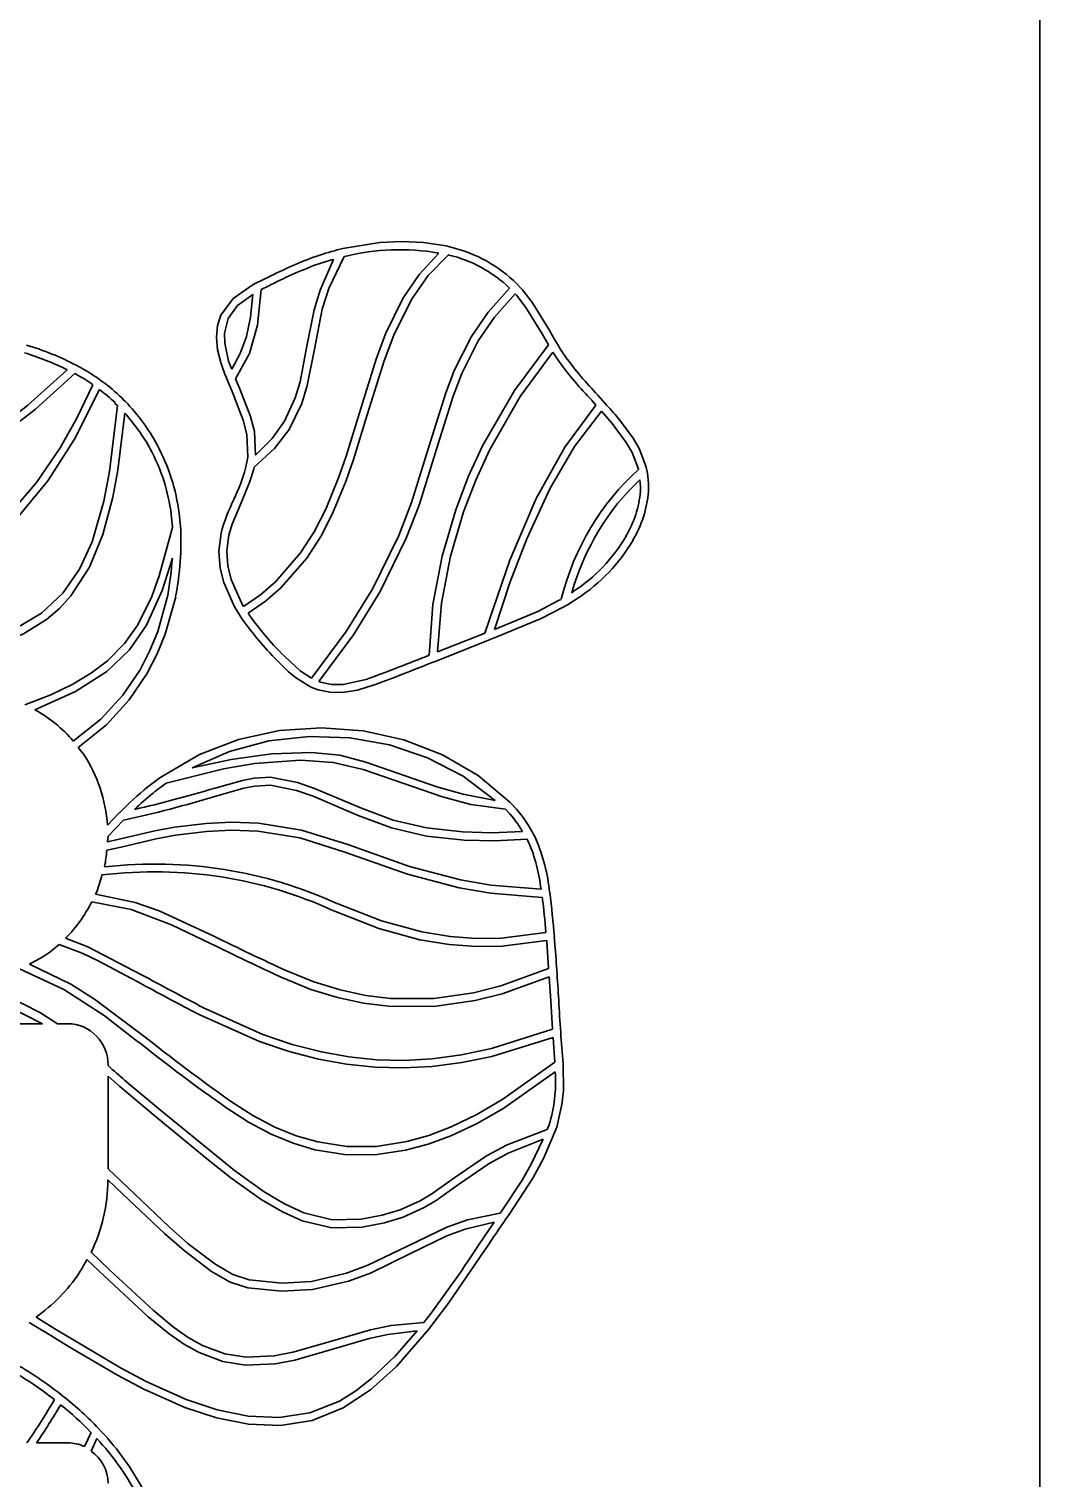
# Model space of a CAD drawing. Extents: x 291 to 828, y 188 to 662.
# Drawn here: x 572.95 to 582.67, y 323.31 to 337.23 of the extents above; entities that cross this region are included whole.
import ezdxf

# ---------------------------------------------------------------- set-up
doc = ezdxf.new("R2010")
doc.units = 0

msp = doc.modelspace()

# ---------------------------------------------------------------- linework, layer by layer
at = {"color": 7, "lineweight": 35}
msp.add_line((582.67, 294.081), (582.67, 359.841), dxfattribs=at)
msp.add_line((582.67, 294.081), (582.67, 359.841), dxfattribs=at)
at = {"color": 7, "lineweight": 35, "ltscale": 0.001386}
msp.add_line((575.97, 335.121), (575.916, 335.108), dxfattribs=at)
at = {"color": 7, "lineweight": 35, "ltscale": 0.000146001}
msp.add_line((575.982, 335.045), (575.988, 335.046), dxfattribs=at)
at = {"color": 7, "lineweight": 35, "ltscale": 0.00118}
msp.add_line((577.007, 335.135), (576.961, 335.146), dxfattribs=at)
at = {"color": 7, "lineweight": 35, "ltscale": 0.000101963}
msp.add_line((576.985, 335.061), (576.989, 335.06), dxfattribs=at)
at = {"color": 7, "lineweight": 35, "ltscale": 0.003108}
msp.add_line((575.219, 334.83), (575.108, 334.775), dxfattribs=at)
at = {"color": 7, "lineweight": 35, "ltscale": 0.001899}
msp.add_line((575.185, 334.728), (575.253, 334.761), dxfattribs=at)
at = {"color": 7, "lineweight": 35, "ltscale": 0.000962226}
msp.add_line((577.669, 334.754), (577.642, 334.782), dxfattribs=at)
at = {"color": 7, "lineweight": 35, "ltscale": 0.001025}
msp.add_line((577.696, 334.724), (577.669, 334.754), dxfattribs=at)
at = {"color": 7, "lineweight": 35, "ltscale": 0.00043474}
msp.add_line((577.627, 334.686), (577.638, 334.673), dxfattribs=at)
at = {"color": 7, "lineweight": 35, "ltscale": 0.002979}
msp.add_line((578.011, 334.237), (577.951, 334.34), dxfattribs=at)
at = {"color": 7, "lineweight": 35, "ltscale": 0.003011}
msp.add_line((577.884, 334.301), (577.945, 334.197), dxfattribs=at)
at = {"color": 7, "lineweight": 35, "ltscale": 2.53957e-05}
msp.add_line((577.945, 334.197), (577.946, 334.197), dxfattribs=at)
at = {"color": 7, "lineweight": 35, "ltscale": 0.00099994}
msp.add_line((578.032, 334.203), (578.011, 334.237), dxfattribs=at)
at = {"color": 7, "lineweight": 35, "ltscale": 0.002597}
msp.add_line((577.989, 334.127), (578.045, 334.04), dxfattribs=at)
at = {"color": 7, "lineweight": 35, "ltscale": 0.000339397}
msp.add_line((573.394, 333.92), (573.406, 333.913), dxfattribs=at)
at = {"color": 7, "lineweight": 35, "ltscale": 0.001021}
msp.add_line((573.443, 333.981), (573.407, 334), dxfattribs=at)
at = {"color": 7, "lineweight": 35, "ltscale": 0.002102}
msp.add_line((574.902, 333.961), (574.872, 334.04), dxfattribs=at)
at = {"color": 7, "lineweight": 35, "ltscale": 0.001011}
msp.add_line((573.648, 333.851), (573.615, 333.875), dxfattribs=at)
at = {"color": 7, "lineweight": 35, "ltscale": 0.003267}
msp.add_line((574.854, 333.869), (574.905, 333.749), dxfattribs=at)
at = {"color": 7, "lineweight": 35, "ltscale": 0.002468}
msp.add_line((574.976, 333.779), (574.937, 333.87), dxfattribs=at)
at = {"color": 7, "lineweight": 35, "ltscale": 0.000183126}
msp.add_line((573.78, 333.641), (573.778, 333.634), dxfattribs=at)
at = {"color": 7, "lineweight": 35, "ltscale": 0.000848121}
msp.add_line((573.778, 333.634), (573.805, 333.613), dxfattribs=at)
at = {"color": 7, "lineweight": 35, "ltscale": 0.000505527}
msp.add_line((573.862, 333.669), (573.848, 333.683), dxfattribs=at)
at = {"color": 7, "lineweight": 35, "ltscale": 6.97412e-05}
msp.add_line((573.862, 333.666), (573.862, 333.669), dxfattribs=at)
at = {"color": 7, "lineweight": 35, "ltscale": 0.00053904}
msp.add_line((573.879, 333.652), (573.862, 333.666), dxfattribs=at)
at = {"color": 7, "lineweight": 35, "ltscale": 0.001452}
msp.add_line((578.363, 333.66), (578.402, 333.617), dxfattribs=at)
at = {"color": 7, "lineweight": 35, "ltscale": 0.002554}
msp.add_line((578.489, 333.637), (578.42, 333.712), dxfattribs=at)
at = {"color": 7, "lineweight": 35, "ltscale": 0.003963}
msp.add_line((578.454, 333.559), (578.558, 333.44), dxfattribs=at)
at = {"color": 7, "lineweight": 35, "ltscale": 0.001202}
msp.add_line((575.055, 333.117), (575.048, 333.069), dxfattribs=at)
at = {"color": 7, "lineweight": 35, "ltscale": 0.001508}
msp.add_line((575.048, 333.069), (575.035, 333.01), dxfattribs=at)
at = {"color": 7, "lineweight": 35, "ltscale": 0.000701906}
msp.add_line((575.11, 332.993), (575.116, 333.02), dxfattribs=at)
at = {"color": 7, "lineweight": 35, "ltscale": 0.000145151}
msp.add_line((578.81, 333.002), (578.811, 332.997), dxfattribs=at)
at = {"color": 7, "lineweight": 35, "ltscale": 0.00112}
msp.add_line((578.894, 332.976), (578.885, 333.02), dxfattribs=at)
at = {"color": 7, "lineweight": 35, "ltscale": 0.001656}
msp.add_line((578.824, 332.9), (578.83, 332.834), dxfattribs=at)
at = {"color": 7, "lineweight": 35, "ltscale": 0.001172}
msp.add_line((578.906, 332.785), (578.907, 332.831), dxfattribs=at)
at = {"color": 7, "lineweight": 35, "ltscale": 6.8817e-05}
msp.add_line((578.907, 332.831), (578.907, 332.834), dxfattribs=at)
at = {"color": 7, "lineweight": 35, "ltscale": 0.002995}
msp.add_line((574.32, 332.566), (574.332, 332.447), dxfattribs=at)
at = {"color": 7, "lineweight": 35, "ltscale": 0.003037}
msp.add_line((574.409, 332.453), (574.397, 332.574), dxfattribs=at)
at = {"color": 7, "lineweight": 35, "ltscale": 0.000173187}
msp.add_line((574.332, 332.447), (574.332, 332.44), dxfattribs=at)
at = {"color": 7, "lineweight": 35, "ltscale": 0.000442276}
msp.add_line((578.183, 331.824), (578.168, 331.814), dxfattribs=at)
at = {"color": 7, "lineweight": 35, "ltscale": 0.001736}
msp.add_line((574.929, 331.678), (574.965, 331.618), dxfattribs=at)
at = {"color": 7, "lineweight": 35, "ltscale": 0.00096837}
msp.add_line((575.016, 331.682), (574.996, 331.716), dxfattribs=at)
at = {"color": 7, "lineweight": 35, "ltscale": 0.000653156}
msp.add_line((578.066, 331.75), (578.043, 331.738), dxfattribs=at)
at = {"color": 7, "lineweight": 35, "ltscale": 0.001364}
msp.add_line((578.082, 331.671), (578.129, 331.698), dxfattribs=at)
at = {"color": 7, "lineweight": 35, "ltscale": 0.00291}
msp.add_line((578.129, 331.698), (578.227, 331.761), dxfattribs=at)
at = {"color": 7, "lineweight": 35, "ltscale": 0.0009459}
msp.add_line((574.965, 331.618), (574.985, 331.586), dxfattribs=at)
at = {"color": 7, "lineweight": 35, "ltscale": 0.012041}
msp.add_line((577.327, 331.423), (576.879, 331.246), dxfattribs=at)
at = {"color": 7, "lineweight": 35, "ltscale": 0.000214228}
msp.add_line((577.335, 331.426), (577.327, 331.423), dxfattribs=at)
at = {"color": 7, "lineweight": 35, "ltscale": 0.013129}
msp.add_line((576.867, 331.158), (577.355, 331.351), dxfattribs=at)
at = {"color": 7, "lineweight": 35, "ltscale": 0.002537}
msp.add_line((577.355, 331.351), (577.449, 331.389), dxfattribs=at)
at = {"color": 7, "lineweight": 35, "ltscale": 0.001036}
msp.add_line((576.828, 331.143), (576.867, 331.158), dxfattribs=at)
at = {"color": 7, "lineweight": 35, "ltscale": 0.001035}
msp.add_line((575.635, 330.922), (575.672, 330.904), dxfattribs=at)
at = {"color": 7, "lineweight": 35, "ltscale": 0.001615}
msp.add_line((575.672, 330.904), (575.732, 330.881), dxfattribs=at)
at = {"color": 7, "lineweight": 35, "ltscale": 0.000441565}
msp.add_line((575.755, 330.954), (575.739, 330.96), dxfattribs=at)
at = {"color": 7, "lineweight": 35, "ltscale": 0.002039}
msp.add_line((573.477, 330.264), (573.427, 330.328), dxfattribs=at)
at = {"color": 7, "lineweight": 35, "ltscale": 0.002441}
msp.add_line((574.173, 330.008), (574.096, 329.949), dxfattribs=at)
at = {"color": 7, "lineweight": 35, "ltscale": 0.001182}
msp.add_line((574.211, 330.036), (574.173, 330.008), dxfattribs=at)
at = {"color": 7, "lineweight": 35, "ltscale": 0.000896145}
msp.add_line((574.242, 330.055), (574.211, 330.036), dxfattribs=at)
at = {"color": 7, "lineweight": 35, "ltscale": 4.36945e-05}
msp.add_line((574.243, 330.056), (574.242, 330.055), dxfattribs=at)
at = {"color": 7, "lineweight": 35, "ltscale": 0.001194}
msp.add_line((574.219, 329.946), (574.257, 329.975), dxfattribs=at)
at = {"color": 7, "lineweight": 35, "ltscale": 0.000439901}
msp.add_line((574.257, 329.975), (574.272, 329.984), dxfattribs=at)
at = {"color": 7, "lineweight": 35, "ltscale": 0.000762996}
msp.add_line((577.533, 329.735), (577.554, 329.713), dxfattribs=at)
at = {"color": 7, "lineweight": 35, "ltscale": 0.001276}
msp.add_line((577.61, 329.765), (577.574, 329.802), dxfattribs=at)
at = {"color": 7, "lineweight": 35, "ltscale": 0.004111}
msp.add_line((573.821, 329.698), (573.707, 329.579), dxfattribs=at)
at = {"color": 7, "lineweight": 35, "ltscale": 0.005315}
msp.add_line((573.714, 329.476), (573.862, 329.629), dxfattribs=at)
at = {"color": 7, "lineweight": 35, "ltscale": 0.001407}
msp.add_line((573.709, 329.42), (573.714, 329.476), dxfattribs=at)
at = {"color": 7, "lineweight": 35, "ltscale": 0.001043}
msp.add_line((577.824, 329.448), (577.807, 329.486), dxfattribs=at)
at = {"color": 7, "lineweight": 35, "ltscale": 0.003542}
msp.add_line((573.7, 329.339), (573.839, 329.37), dxfattribs=at)
at = {"color": 7, "lineweight": 35, "ltscale": 0.002862}
msp.add_line((573.82, 329.445), (573.709, 329.42), dxfattribs=at)
at = {"color": 7, "lineweight": 35, "ltscale": 0.000787373}
msp.add_line((577.741, 329.445), (577.754, 329.416), dxfattribs=at)
at = {"color": 7, "lineweight": 35, "ltscale": 0.000655791}
msp.add_line((573.592, 328.917), (573.604, 328.94), dxfattribs=at)
at = {"color": 7, "lineweight": 35, "ltscale": 0.000686682}
msp.add_line((578.005, 328.479), (578.002, 328.506), dxfattribs=at)
at = {"color": 7, "lineweight": 35, "ltscale": 0.00025706}
msp.add_line((577.926, 328.472), (577.929, 328.462), dxfattribs=at)
at = {"color": 7, "lineweight": 35, "ltscale": 0.006462}
msp.add_line((577.929, 328.462), (577.946, 328.204), dxfattribs=at)
at = {"color": 7, "lineweight": 35, "ltscale": 0.005767}
msp.add_line((577.952, 328.123), (577.967, 327.893), dxfattribs=at)
at = {"color": 7, "lineweight": 35, "ltscale": 0.006842}
msp.add_line((577.967, 327.893), (577.986, 327.62), dxfattribs=at)
at = {"color": 7, "lineweight": 35, "ltscale": 0.033083}
msp.add_line((573.083, 327.672), (571.759, 327.672), dxfattribs=at)
at = {"color": 7, "lineweight": 35, "ltscale": 0.00248}
msp.add_line((573.325, 327.672), (573.226, 327.672), dxfattribs=at)
at = {"color": 7, "lineweight": 35, "ltscale": 0.005979}
msp.add_line((577.991, 327.541), (578.007, 327.303), dxfattribs=at)
at = {"color": 7, "lineweight": 35, "ltscale": 0.00014267}
msp.add_line((573.713, 327.27), (573.713, 327.276), dxfattribs=at)
at = {"color": 7, "lineweight": 35, "ltscale": 0.003733}
msp.add_line((573.713, 327.167), (573.825, 327.069), dxfattribs=at)
at = {"color": 7, "lineweight": 35, "ltscale": 0.02224}
msp.add_line((573.713, 326.278), (573.713, 327.167), dxfattribs=at)
at = {"color": 7, "lineweight": 35, "ltscale": 0.011121}
msp.add_line((574.216, 326.843), (573.875, 327.128), dxfattribs=at)
at = {"color": 7, "lineweight": 35, "ltscale": 0.011112}
msp.add_line((573.825, 327.069), (574.167, 326.784), dxfattribs=at)
at = {"color": 7, "lineweight": 35, "ltscale": 0.001253}
msp.add_line((577.952, 326.701), (577.933, 326.655), dxfattribs=at)
at = {"color": 7, "lineweight": 35, "ltscale": 0.006665}
msp.add_line((573.906, 326.094), (573.713, 326.278), dxfattribs=at)
at = {"color": 7, "lineweight": 35, "ltscale": 0.004878}
msp.add_line((573.712, 326.173), (573.853, 326.038), dxfattribs=at)
at = {"color": 7, "lineweight": 35, "ltscale": 0.000926634}
msp.add_line((577.504, 325.883), (577.483, 325.853), dxfattribs=at)
at = {"color": 7, "lineweight": 35, "ltscale": 0.006939}
msp.add_line((577.424, 325.765), (577.268, 325.536), dxfattribs=at)
at = {"color": 7, "lineweight": 35, "ltscale": 0.006258}
msp.add_line((573.731, 325.303), (573.549, 325.476), dxfattribs=at)
at = {"color": 7, "lineweight": 35, "ltscale": 0.005781}
msp.add_line((573.51, 325.407), (573.678, 325.248), dxfattribs=at)
at = {"color": 7, "lineweight": 35, "ltscale": 0.006138}
msp.add_line((572.953, 324.803), (573.163, 324.676), dxfattribs=at)
at = {"color": 7, "lineweight": 35, "ltscale": 0.005312}
msp.add_line((573.202, 324.742), (573.021, 324.852), dxfattribs=at)
at = {"color": 7, "lineweight": 35, "ltscale": 0.005028}
msp.add_line((573.374, 324.638), (573.202, 324.742), dxfattribs=at)
at = {"color": 7, "lineweight": 35, "ltscale": 0.00502}
msp.add_line((573.163, 324.676), (573.334, 324.572), dxfattribs=at)
at = {"color": 7, "lineweight": 35, "ltscale": 0.001004}
msp.add_line((573.291, 324.085), (573.26, 324.11), dxfattribs=at)
at = {"color": 7, "lineweight": 35, "ltscale": 0.003776}
msp.add_line((573.549, 323.746), (573.486, 323.609), dxfattribs=at)
at = {"color": 7, "lineweight": 35, "ltscale": 0.001069}
msp.add_line((573.651, 323.751), (573.622, 323.783), dxfattribs=at)
at = {"color": 7, "lineweight": 35, "ltscale": 0.007486}
msp.add_line((573.325, 323.646), (573.025, 323.646), dxfattribs=at)
at = {"color": 7, "lineweight": 35, "ltscale": 0.003319}
msp.add_line((573.55, 323.565), (573.606, 323.686), dxfattribs=at)
at = {"color": 7, "lineweight": 35}
for points in [[(576.961, 335.146), (576.744, 335.18), (576.535, 335.19), (576.325, 335.18), (575.97, 335.121)], [(575.696, 334.154), (575.772, 334.538), (575.834, 334.737), (575.982, 335.045)], [(576.891, 335.078), (576.702, 334.872), (576.547, 334.642), (576.381, 334.301), (576.29, 334.058), (576.129, 333.544)], [(576.203, 333.522), (576.366, 334.044), (576.459, 334.29), (576.628, 334.632), (576.788, 334.861), (576.985, 335.061)], [(575.881, 335.017), (575.75, 334.723), (575.693, 334.533), (575.62, 334.166)], [(575.108, 334.775), (574.914, 334.641), (574.798, 334.482)], [(574.868, 334.45), (574.958, 334.573), (575.104, 334.68)], [(575.104, 334.68), (575.082, 334.462), (575.043, 334.277), (574.984, 334.113), (574.902, 333.961)], [(574.937, 333.87), (575.071, 334.114), (575.15, 334.386), (575.185, 334.728)], [(577.572, 334.74), (577.367, 334.511), (577.206, 334.277), (577.044, 333.955), (576.958, 333.734), (576.813, 333.267)], [(576.887, 333.245), (577.029, 333.703), (577.113, 333.921), (577.271, 334.235), (577.428, 334.463), (577.627, 334.686)], [(577.638, 334.673), (577.729, 334.555), (577.884, 334.301)], [(577.951, 334.34), (577.791, 334.601), (577.696, 334.724)], [(574.798, 334.482), (574.766, 334.381), (574.755, 334.27), (574.766, 334.147), (574.799, 334.015)], [(574.872, 334.04), (574.835, 334.211), (574.833, 334.307), (574.868, 334.45)], [(577.946, 334.197), (577.619, 333.759), (577.312, 333.225), (577.175, 332.927), (577.055, 332.612), (576.924, 332.167), (576.836, 331.7), (576.8, 331.214)], [(575.116, 333.02), (575.311, 333.201), (575.452, 333.384), (575.575, 333.634), (575.628, 333.805), (575.696, 334.154)], [(575.62, 334.166), (575.558, 333.841), (575.512, 333.686), (575.408, 333.462), (575.291, 333.297), (575.131, 333.136)], [(576.879, 331.246), (576.917, 331.713), (577.004, 332.164), (577.13, 332.592), (577.247, 332.896), (577.378, 333.184), (577.673, 333.701), (577.989, 334.127)], [(570.02, 332.699), (570.307, 332.663), (570.582, 332.649), (570.844, 332.656), (571.094, 332.68), (571.559, 332.777), (571.976, 332.925), (572.348, 333.11), (572.773, 333.388), (573.014, 333.577), (573.394, 333.92)], [(573.32, 333.956), (572.937, 333.612), (572.703, 333.428), (572.295, 333.163), (571.943, 332.989), (571.549, 332.849), (571.094, 332.755), (570.589, 332.725), (570.317, 332.739), (570.033, 332.775)], [(573.568, 333.813), (573.413, 333.493), (573.252, 333.206), (573.025, 332.873), (572.785, 332.593), (572.531, 332.363), (572.26, 332.181), (571.974, 332.042), (571.669, 331.944), (571.429, 331.896), (571.178, 331.868), (570.813, 331.859), (570.425, 331.882), (569.941, 331.944), (569.423, 332.04)], [(575.131, 333.136), (575.119, 333.362), (575.083, 333.506), (574.976, 333.779)], [(569.408, 331.965), (569.929, 331.868), (570.417, 331.805), (570.817, 331.78), (571.193, 331.79), (571.449, 331.818), (571.694, 331.868), (572.003, 331.967), (572.296, 332.108), (572.571, 332.293), (572.862, 332.559), (573.135, 332.89), (573.391, 333.291), (573.63, 333.766)], [(574.905, 333.749), (575.013, 333.473), (575.048, 333.334), (575.055, 333.117)], [(573.805, 333.613), (573.727, 332.98), (573.673, 332.693), (573.56, 332.302), (573.438, 332.04), (573.279, 331.811), (573.074, 331.618)], [(573.12, 331.556), (573.246, 331.664), (573.356, 331.784), (573.534, 332.059), (573.664, 332.375), (573.759, 332.734), (573.806, 332.991), (573.874, 333.539)], [(576.129, 333.544), (576.001, 333.125), (575.929, 332.918), (575.805, 332.616), (575.693, 332.4), (575.563, 332.196), (575.322, 331.918), (575.178, 331.794), (575.016, 331.682)], [(575.058, 331.618), (575.225, 331.734), (575.374, 331.861), (575.623, 332.146), (575.757, 332.355), (575.871, 332.576), (575.999, 332.884), (576.072, 333.095), (576.203, 333.522)], [(578.402, 333.617), (578.102, 333.213), (577.827, 332.72), (577.573, 332.127), (577.335, 331.426)], [(577.427, 331.462), (577.579, 331.92), (577.737, 332.331), (577.959, 332.811), (578.197, 333.218), (578.454, 333.559)], [(578.885, 333.02), (578.82, 333.193), (578.76, 333.298), (578.618, 333.489)], [(578.558, 333.44), (578.693, 333.259), (578.75, 333.161), (578.81, 333.002)], [(576.813, 333.267), (576.629, 332.681), (576.507, 332.364), (576.257, 331.854), (576, 331.44), (575.667, 330.993)], [(575.739, 330.96), (576.072, 331.409), (576.329, 331.826), (576.579, 332.338), (576.702, 332.656), (576.887, 333.245)], [(574.875, 332.367), (574.907, 332.473), (574.991, 332.678), (575.076, 332.884), (575.11, 332.993)], [(574.332, 332.44), (574.203, 331.978), (574.132, 331.777), (574, 331.506), (573.871, 331.325), (573.706, 331.16), (573.554, 331.045), (573.374, 330.937), (573.162, 330.834), (572.914, 330.736)], [(574.8, 332.385), (574.778, 332.213), (574.791, 332.05), (574.826, 331.911), (574.929, 331.678)], [(574.996, 331.716), (574.897, 331.94), (574.865, 332.074), (574.855, 332.217), (574.875, 332.367)], [(573.01, 330.689), (573.401, 330.864), (573.701, 331.057), (573.918, 331.266), (574.082, 331.503), (574.232, 331.837), (574.331, 332.145)], [(574.287, 331.791), (574.19, 331.442), (574.115, 331.258), (574.02, 331.073), (573.855, 330.831), (573.643, 330.6), (573.379, 330.389)], [(573.427, 330.328), (573.699, 330.546), (573.917, 330.785), (574.087, 331.035), (574.186, 331.226), (574.263, 331.416), (574.363, 331.776)], [(578.043, 331.738), (577.843, 331.635), (577.427, 331.462)], [(570.555, 331.317), (571.251, 331.22), (571.85, 331.196), (572.115, 331.21), (572.357, 331.243), (572.647, 331.315), (572.901, 331.419), (573.12, 331.556)], [(573.074, 331.618), (572.804, 331.458), (572.479, 331.347), (572.096, 331.286), (571.773, 331.271), (571.415, 331.284), (571.011, 331.324), (570.568, 331.392)], [(577.449, 331.389), (577.875, 331.565), (578.082, 331.671)], [(575.313, 331.188), (575.444, 331.058), (575.516, 330.998), (575.635, 330.922)], [(575.667, 330.993), (575.559, 331.063), (575.369, 331.241)], [(576.206, 330.985), (575.973, 330.933), (575.861, 330.933), (575.755, 330.954)], [(575.732, 330.881), (575.843, 330.858), (575.962, 330.856), (576.11, 330.878), (576.272, 330.928)], [(577.574, 329.802), (577.269, 330.057), (576.927, 330.256), (576.555, 330.4), (576.164, 330.487), (575.763, 330.517), (575.362, 330.49), (574.968, 330.404), (574.592, 330.259), (574.243, 330.056)], [(574.522, 330.131), (574.88, 330.289), (575.258, 330.39), (575.646, 330.433), (576.036, 330.421), (576.418, 330.352), (576.784, 330.229), (577.126, 330.05), (577.433, 329.818)], [(574.272, 329.984), (574.824, 330.121), (575.119, 330.172), (575.562, 330.205), (575.878, 330.184), (576.164, 330.115)], [(576.19, 330.187), (575.94, 330.252), (575.668, 330.28), (575.285, 330.267), (574.897, 330.213), (574.522, 330.131)], [(577.433, 329.818), (577.127, 329.877), (576.874, 329.95), (576.19, 330.187)], [(576.149, 329.743), (575.698, 329.934), (575.534, 329.991), (575.273, 330.042), (575.116, 330.033), (575.004, 330.011), (574.728, 329.934)], [(576.164, 330.115), (576.926, 329.853), (577.2, 329.78), (577.533, 329.735)], [(574.75, 329.86), (575.017, 329.935), (575.125, 329.956), (575.275, 329.964), (575.525, 329.914), (575.683, 329.858), (576.118, 329.673)], [(577.697, 329.52), (577.399, 329.508), (577.12, 329.515), (576.775, 329.555), (576.454, 329.63), (576.149, 329.743)], [(576.018, 329.394), (575.573, 329.534), (575.159, 329.599), (574.9, 329.609), (574.656, 329.598), (574.352, 329.56), (574.163, 329.525), (573.82, 329.445)], [(576.118, 329.673), (576.437, 329.554), (576.774, 329.476), (577.135, 329.436), (577.428, 329.43), (577.741, 329.445)], [(573.839, 329.37), (574.175, 329.449), (574.36, 329.483), (574.658, 329.521), (574.898, 329.532), (575.151, 329.522), (575.555, 329.458), (575.989, 329.322)], [(575.989, 329.322), (576.591, 329.109), (577.088, 328.979), (577.389, 328.927), (577.886, 328.887)], [(577.875, 328.965), (577.391, 329.004), (577.099, 329.056), (576.609, 329.184), (576.018, 329.394)], [(574.73, 328.513), (574.204, 328.757), (573.973, 328.838), (573.592, 328.917)], [(573.556, 328.845), (573.936, 328.77), (574.324, 328.623), (574.697, 328.444)], [(575.882, 328.758), (576.315, 328.587), (576.709, 328.48), (576.993, 328.434), (577.255, 328.415), (577.5, 328.419), (577.926, 328.472)], [(577.921, 328.549), (577.496, 328.496), (577.251, 328.493), (577, 328.511), (576.728, 328.555), (576.34, 328.66), (575.914, 328.828)], [(574.028, 328.146), (573.517, 328.41), (573.305, 328.494)], [(578.005, 328.473), (578.005, 328.474), (578.004, 328.477), (578.003, 328.478), (578.005, 328.479)], [(573.242, 328.434), (573.463, 328.35), (573.619, 328.276), (573.992, 328.079)], [(572.861, 328.201), (573.287, 328.003), (573.675, 327.751), (573.997, 327.503)], [(574.045, 327.563), (573.584, 327.909), (573.356, 328.052), (572.957, 328.245)], [(577.946, 328.204), (577.489, 328.037), (577.225, 327.97), (576.843, 327.916), (576.427, 327.916), (576.189, 327.945), (575.943, 327.997), (575.691, 328.075), (575.432, 328.18)], [(573.226, 327.672), (573.062, 327.776), (572.88, 327.869), (572.605, 327.972), (572.286, 328.042), (571.918, 328.071)], [(575.4, 328.11), (575.662, 328.003), (575.917, 327.924), (576.167, 327.87), (576.407, 327.84), (576.844, 327.838), (577.242, 327.895), (577.5, 327.96), (577.952, 328.123)], [(571.872, 327.996), (572.116, 327.986), (572.338, 327.957), (572.558, 327.906), (572.756, 327.838), (573.083, 327.672)], [(577.986, 327.62), (577.398, 327.435), (577.111, 327.374), (576.829, 327.336), (576.56, 327.32), (576.293, 327.326), (576.028, 327.353), (575.763, 327.401), (575.484, 327.474), (575.201, 327.57), (574.631, 327.826)], [(574.595, 327.758), (575.169, 327.501), (575.453, 327.405), (575.734, 327.332), (576.006, 327.283), (576.278, 327.255), (576.553, 327.248), (576.829, 327.263), (577.113, 327.3), (577.401, 327.359), (577.991, 327.541)], [(578.007, 327.303), (577.508, 326.946), (577.256, 326.8), (577.01, 326.681), (576.796, 326.599), (576.585, 326.54), (576.294, 326.494), (576.009, 326.492), (575.728, 326.536), (575.522, 326.595), (575.317, 326.679), (575.104, 326.791), (574.89, 326.929)], [(578.025, 326.677), (578.075, 326.895), (578.089, 327.032), (578.086, 327.288)], [(574.846, 326.867), (575.064, 326.726), (575.281, 326.611), (575.491, 326.524), (575.7, 326.461), (575.987, 326.415), (576.277, 326.413), (576.573, 326.456), (576.788, 326.514), (577.008, 326.596), (577.255, 326.712), (577.507, 326.856), (578.011, 327.209)], [(576.145, 325.794), (575.867, 325.789), (575.596, 325.856), (575.41, 325.941), (575.214, 326.058), (574.927, 326.263), (574.216, 326.843)], [(574.167, 326.784), (574.674, 326.365), (574.892, 326.193), (575.186, 325.984), (575.388, 325.865), (575.58, 325.778), (575.863, 325.711), (576.156, 325.717)], [(577.567, 325.839), (577.795, 326.188), (577.898, 326.376), (578.025, 326.677)], [(577.933, 326.655), (577.55, 326.51), (577.351, 326.404), (577.036, 326.189)], [(577.082, 326.127), (577.377, 326.33), (577.557, 326.428), (577.896, 326.562)], [(577.896, 326.562), (577.781, 326.322), (577.693, 326.17), (577.504, 325.883)], [(577.036, 326.189), (576.825, 326.039), (576.712, 325.972), (576.52, 325.885), (576.349, 325.833), (576.145, 325.794)], [(576.156, 325.717), (576.369, 325.759), (576.549, 325.814), (576.75, 325.906), (576.867, 325.975), (577.082, 326.127)], [(573.853, 326.038), (574.256, 325.658), (574.444, 325.493), (574.707, 325.293), (574.888, 325.19), (575.055, 325.136)], [(575.068, 325.212), (574.912, 325.264), (574.739, 325.364), (574.484, 325.559), (574.301, 325.721), (573.906, 326.094)], [(577.483, 325.853), (577.167, 325.789), (576.97, 325.718), (576.59, 325.535)], [(576.626, 325.467), (576.97, 325.633), (577.146, 325.699), (577.424, 325.765)], [(575.055, 325.136), (575.384, 325.104), (575.677, 325.12), (576.024, 325.199), (576.234, 325.277), (576.626, 325.467)], [(576.59, 325.535), (576.209, 325.351), (576.005, 325.274), (575.669, 325.197), (575.385, 325.181), (575.068, 325.212)], [(575.974, 323.98), (576.236, 324.154), (576.484, 324.379), (576.793, 324.733), (576.984, 324.987), (577.332, 325.493)], [(574.62, 324.582), (574.484, 324.658), (574.342, 324.758), (574.146, 324.919), (573.731, 325.303)], [(573.678, 325.248), (574.099, 324.857), (574.3, 324.693), (574.446, 324.591), (574.587, 324.512)], [(576.748, 324.803), (576.433, 324.772), (576.235, 324.731), (575.859, 324.622)], [(575.882, 324.548), (576.224, 324.647), (576.403, 324.687), (576.684, 324.721)], [(576.684, 324.721), (576.471, 324.477), (576.246, 324.262), (576.094, 324.144), (575.937, 324.047)], [(575.937, 324.047), (575.652, 323.934), (575.358, 323.888), (575.06, 323.901), (574.761, 323.962), (574.465, 324.061), (574.08, 324.235), (573.833, 324.367), (573.374, 324.638)], [(575.859, 324.622), (575.49, 324.515), (575.31, 324.48), (575.041, 324.468), (574.835, 324.502), (574.62, 324.582)], [(573.334, 324.572), (573.803, 324.296), (574.056, 324.161), (574.451, 323.984), (574.755, 323.884), (575.063, 323.823), (575.371, 323.811), (575.676, 323.86), (575.974, 323.98)], [(574.587, 324.512), (574.815, 324.428), (575.035, 324.392), (575.32, 324.405), (575.507, 324.44), (575.882, 324.548)]]:
    msp.add_lwpolyline(points, dxfattribs=at)
for centre, radius, start, end in [((577.267, 330.876), 4.452, 110.7037, 117.3701), ((576.565, 332.579), 2.611, 104.3893, 109.5102), ((576.52, 332.895), 2.215, 80.3486, 103.9038), ((576.701, 333.842), 1.251, 45.8925, 76.7003), ((576.706, 333.84), 1.328, 45.1763, 76.9261), ((577.307, 330.785), 4.475, 110.7911, 117.3131), ((576.554, 332.509), 2.597, 105.0104, 108.7623), ((572.161, 331.605), 2.7, 62.5154, 73.4502), ((580.032, 335.404), 2.333, 210.9777, 214.4496), ((572.133, 331.569), 2.666, 63.5453, 73.091), ((580.939, 336.15), 3.505, 216.1225, 224.0612), ((572.501, 332.268), 1.878, 55.3795, 61.1781), ((572.496, 332.256), 1.968, 55.3405, 61.2206), ((576.819, 334.689), 2.129, 198.4309, 202.6277), ((580.924, 336.139), 3.563, 216.1041, 224.0792), ((572.579, 332.378), 1.82, 45.7992, 54.0436), ((572.586, 332.358), 1.753, 47.0571, 53.4206), ((572.531, 332.345), 1.878, 28.2817, 44.1232), ((575.295, 330.716), 4.327, 39.8425, 42.4404), ((572.516, 332.314), 1.829, 28.9092, 42.041), ((572.558, 332.347), 1.852, 7.0408, 28.6269), ((572.553, 332.346), 1.781, 7.0841, 28.5875), ((573.245, 333.522), 1.862, 334.1549, 344.0479), ((578.145, 332.836), 0.762, 359.8947, 10.6252), ((578.61, 332.821), 0.221, 351.7625, 3.4083), ((576.6, 331.893), 1.867, 154.0467, 164.7016), ((577.835, 332.872), 0.998, 328.9686, 355.2721), ((577.837, 332.872), 1.073, 329.0325, 355.3354), ((571.69, 332.303), 2.723, 348.8516, 3.1645), ((577.285, 333.193), 1.637, 303.2726, 329.2544), ((577.289, 333.189), 1.708, 303.2977, 329.3645), ((571.34, 332.341), 2.997, 349.4345, 356.2679), ((577.409, 333.257), 2.944, 214.572, 224.623), ((577.452, 333.288), 2.919, 214.9015, 224.5051), ((567.477, 354.483), 25.067, 290.3811, 291.835), ((567.171, 355.249), 25.968, 290.5175, 291.8321), ((572.376, 329.534), 1.318, 40.4563, 61.2459), ((572.264, 329.473), 1.448, 4.2025, 33.101), ((576.028, 327.561), 3.072, 128.9842, 135.9175), ((571.316, 341.263), 11.832, 282.9463, 286.7597), ((575.828, 327.811), 2.674, 129.006, 134.0844), ((574.829, 329.078), 1.061, 125.1023, 130.1506), ((571.455, 340.694), 11.324, 282.2719, 286.9189), ((576.74, 328.94), 1.198, 27.0997, 43.4925), ((576.694, 328.923), 1.167, 30.7649, 42.569), ((572.45, 329.422), 1.253, 348.9576, 356.196), ((576.287, 328.788), 1.597, 6.3421, 23.1682), ((576.203, 328.757), 1.763, 5.8005, 23.103), ((572.435, 329.39), 1.252, 338.9558, 346.7353), ((568.826, 327.782), 9.205, 4.5131, 7.1972), ((572.379, 329.425), 1.312, 314.8389, 333.7669), ((569.104, 327.806), 8.849, 4.8184, 7.0175), ((586.454, 352.237), 26.462, 243.7037, 245.3847), ((572.327, 329.472), 1.384, 303.7776, 311.3926), ((586.543, 352.385), 26.711, 243.6731, 245.3431), ((542.109, 325.743), 36, 3.4323, 4.349), ((572.281, 329.647), 1.556, 295.7352, 301.6027), ((588.748, 355.112), 30.799, 241.3718, 242.6436), ((588.434, 354.479), 30.015, 241.3191, 242.6212), ((612.918, 329.962), 34.935, 183.3875, 184.3905), ((573.326, 327.293), 0.379, 43.2633, 90.1208), ((573.338, 327.287), 0.375, 358.2388, 45.1376), ((585.043, 341.339), 17.704, 231.4, 234.8334), ((585.337, 341.726), 18.113, 231.4342, 234.7767), ((576.979, 330.81), 4.816, 227.3141, 229.8705), ((576.577, 327.116), 1.437, 343.2121, 3.6971), ((572.096, 326.181), 1.616, 334.1221, 359.7322), ((591.443, 316.159), 16.919, 145.1001, 146.5181), ((567.328, 332.017), 11.866, 322.5564, 326.8942), ((572.06, 326.205), 1.659, 305.3763, 326.02), ((572.179, 326.077), 1.49, 327.548, 333.2718), ((570.76, 320.788), 4.163, 56.7802, 64.5784), ((570.884, 320.992), 3.847, 56.6662, 64.3063), ((570.868, 321.067), 3.793, 52.1192, 55.8489), ((570.772, 320.925), 4.041, 52.0093, 55.8591), ((567.971, 327.103), 6.048, 325.1307, 329.796), ((571.221, 321.483), 3.325, 43.7688, 51.4984), ((568.027, 327.072), 6.06, 325.5681, 329.6669), ((571.183, 321.444), 3.301, 44.2162, 51.0689), ((571.73, 321.947), 2.635, 28.0699, 43.2032), ((573.321, 323.263), 0.383, 64.5539, 89.4135), ((571.742, 321.951), 2.546, 28.1112, 42.943), ((573.333, 323.252), 0.381, 0.839, 55.3189)]:
    msp.add_arc(centre, radius, start, end, dxfattribs=at)
for centre, major_axis, ratio, start_param, end_param in [((588.074, 324.782), (9.502, -7.968), 0.435956, 3.078067, 3.344675), ((588.341, 324.332), (9.681, -8.397), 0.420486, 3.097555, 3.330704), ((569.749, 306.748), (-5.389, -22.268), 0.421217, 3.060377, 3.293766), ((569.539, 306.347), (-5.643, -22.736), 0.420352, 3.063205, 3.292732)]:
    msp.add_ellipse(centre, major_axis=major_axis, ratio=ratio, start_param=start_param, end_param=end_param, dxfattribs=at)

doc.saveas('drawing.dxf')
